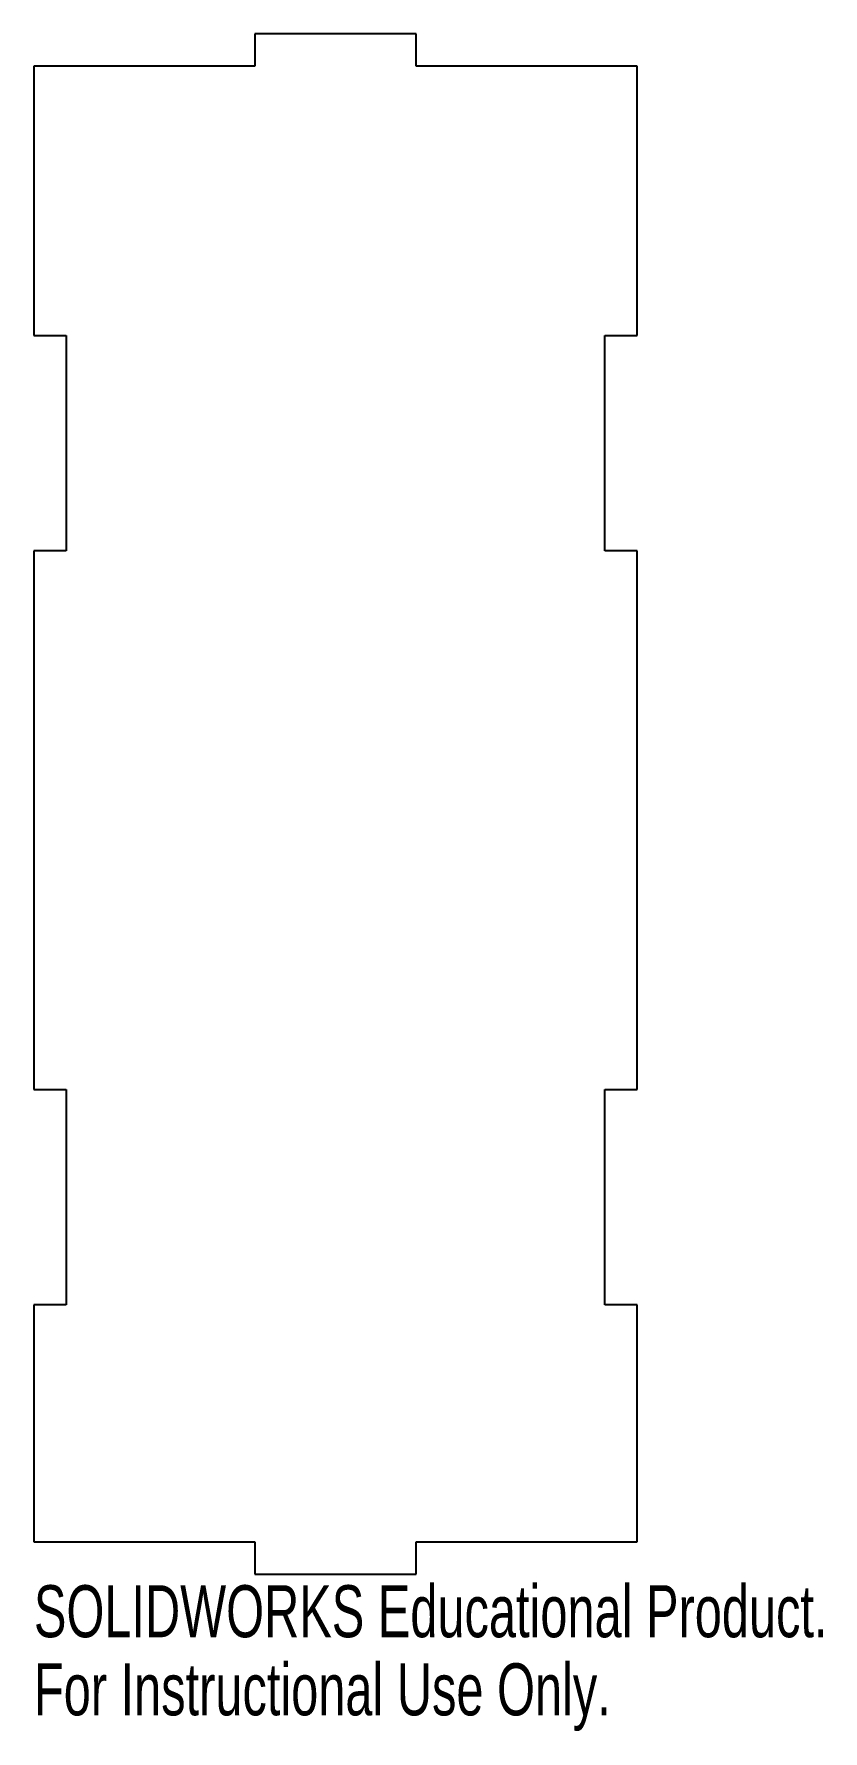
# Model space of a CAD drawing. Header units: millimetres. Extents: x -28 to 45, y -15 to 143.
import ezdxf

# ---------------------------------------------------------------- set-up
doc = ezdxf.new("R2010")
doc.units = ezdxf.units.MM
doc.styles.add('SLDTEXTSTYLE0', font='TXT', dxfattribs={"width": 0.7})

msp = doc.modelspace()

# ---------------------------------------------------------------- linework, layer by layer
at = {"color": 7, "linetype": 'Continuous', "lineweight": 25}
for p, q in [((7.5, 143), (-7.5, 143)), ((-7.5, 143), (-7.5, 140)), ((7.5, 140), (7.5, 143)), ((-7.5, 140), (-28, 140)), ((-28, 140), (-28, 115)), ((28, 140), (7.5, 140)), ((28, 115), (28, 140)), ((-28, 115), (-25, 115)), ((-25, 115), (-25, 95)), ((25, 95), (25, 115)), ((25, 115), (28, 115)), ((-25, 95), (-28, 95)), ((-28, 95), (-28, 45)), ((28, 95), (25, 95)), ((28, 45), (28, 95)), ((-28, 45), (-25, 45)), ((-25, 45), (-25, 25)), ((25, 25), (25, 45)), ((25, 45), (28, 45)), ((-25, 25), (-28, 25)), ((-28, 25), (-28, 3)), ((28, 25), (25, 25)), ((28, 3), (28, 25)), ((-28, 3), (-7.5, 3)), ((-7.5, 3), (-7.5, 0)), ((7.5, 0), (7.5, 3)), ((7.5, 3), (28, 3)), ((-7.5, 0), (7.5, 0))]:
    msp.add_line(p, q, dxfattribs=at)

# ---------------------------------------------------------------- texts
at = {"color": 7, "linetype": 'Continuous', "char_height": 4.8336, "attachment_point": 1, "style": 'SLDTEXTSTYLE0'}
for s, insert in [('SOLIDWORKS Educational Product.', (-28, -1.02)), ('For Instructional Use Only.', (-28, -8.27))]:
    msp.add_mtext(s, dxfattribs=dict(at, insert=insert))

doc.saveas('drawing.dxf')
